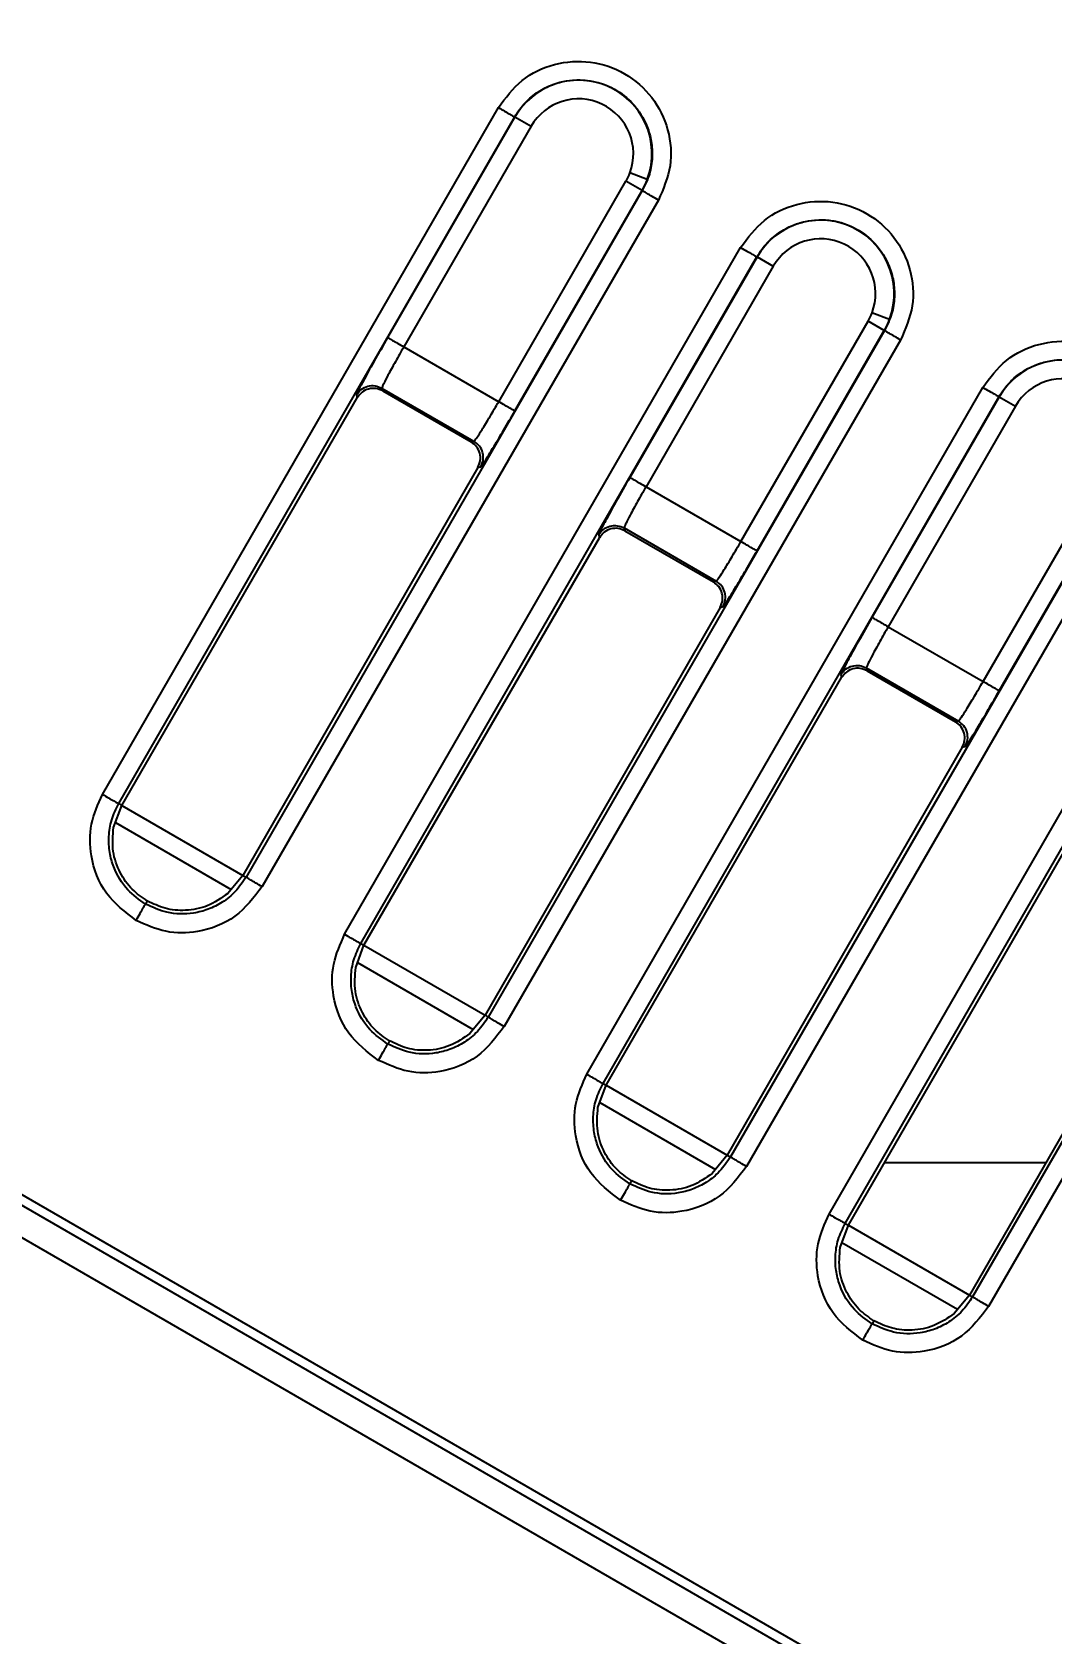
# Model space of a CAD drawing. Header units: millimetres. Extents: x 3916 to 10869, y 6515 to 11511.
# Drawn here: x 7138.74 to 7149.68, y 10240.73 to 10257.91 of the extents above; entities that cross this region are included whole.
import ezdxf

# ---------------------------------------------------------------- set-up
doc = ezdxf.new("R2010")
doc.units = ezdxf.units.MM
doc.header["$LTSCALE"] = 50
doc.header["$PDSIZE"] = -1
doc.layers.add('dim', color=4, linetype='Continuous', lineweight=18)
doc.styles.add('SLDTEXTSTYLE0', font='GULIM.TTC')
doc.dimstyles.new('ISO-25', dxfattribs={"dimtxt": 2.5, "dimasz": 2.5, "dimexe": 1.25, "dimexo": 0.625, "dimtad": 1, "dimtxsty": 'SLDTEXTSTYLE0', "dimcen": 2.5, "dimadec": 0, "dimazin": 0, "dimtfac": 1, "dimtmove": 0, "dimatfit": 3, "dimfxl": 0, "dimarcsym": 0})

# ---------------------------------------------------------------- blocks, each defined once
blk = doc.blocks.new('*D26')
at = {"layer": 'Defpoints', "color": 0}
for p in [(7076.309, 10374.327), (7115.34, 8872.803), (7170.485, 8777.288), (7168.471, 8417.732), (7076.309, 7240.741)]:
    blk.add_point(p, dxfattribs=at)
at = {"layer": 'dim', "color": 0, "lineweight": -2, "ltscale": 2}
blk.add_line((7176.735, 8766.463), (7354.177, 8459.124), dxfattribs=at)
blk.add_arc((7076.309, 8940.406), 530.736, 275.39976, 294.60024, dxfattribs=at)
at = {"layer": 'dim', "color": 0}
for points in [[(7301.069, 8450.437), (7293.425, 8465.247), (7341.677, 8480.775)], [(7125.861, 8420.349), (7126.646, 8403.701), (7076.309, 8409.669)]]:
    blk.add_solid(points, dxfattribs=at)
at = {"layer": 'dim', "color": 0, "insert": (7203.612, 8465.304), "char_height": 50, "attachment_point": 5, "rotation": 15, "style": 'SLDTEXTSTYLE0'}
blk.add_mtext('30%%d', dxfattribs=at)
blk = doc.blocks.new('*D35')
at = {"layer": 'Defpoints', "color": 0}
for p in [(7142.913, 10266.529), (7360.887, 10266.529), (7076.309, 9545.787)]:
    blk.add_point(p, dxfattribs=at)
at = {"layer": 'dim', "color": 0, "lineweight": -2, "ltscale": 2}
for p, q in [((7155.413, 10266.529), (7385.887, 10266.529)), ((7360.887, 9595.787), (7360.887, 10216.529)), ((7088.809, 9545.787), (7385.887, 9545.787))]:
    blk.add_line(p, q, dxfattribs=at)
at = {"layer": 'dim', "color": 0}
for points in [[(7369.22, 10216.529), (7352.554, 10216.529), (7360.887, 10266.529)], [(7352.554, 9595.787), (7369.22, 9595.787), (7360.887, 9545.787)]]:
    blk.add_solid(points, dxfattribs=at)
at = {"layer": 'dim', "color": 0, "insert": (7318.637, 9906.158), "char_height": 50, "attachment_point": 5, "rotation": 90, "style": 'SLDTEXTSTYLE0'}
blk.add_mtext('720,74', dxfattribs=at)
blk = doc.blocks.new('*D37')
at = {"layer": 'Defpoints', "color": 0}
for p in [(7269.115, 10680.896), (7076.309, 10374.327), (7170.485, 10314.286), (7115.34, 10218.771), (7076.309, 7240.741)]:
    blk.add_point(p, dxfattribs=at)
at = {"layer": 'dim', "color": 0, "lineweight": -2, "ltscale": 2}
for p, q in [((7076.309, 10386.827), (7076.309, 10739.893)), ((7176.735, 10325.111), (7370.672, 10661.019))]:
    blk.add_line(p, q, dxfattribs=at)
blk.add_arc((7076.309, 10151.168), 563.725, 65.08356, 84.91644, dxfattribs=at)
at = {"layer": 'dim', "color": 0}
for points in [[(7126.63, 10721.001), (7125.891, 10704.351), (7076.309, 10714.893)], [(7309.962, 10655.029), (7317.647, 10669.818), (7358.172, 10639.368)]]:
    blk.add_solid(points, dxfattribs=at)
at = {"layer": 'dim', "color": 0, "insert": (7232.274, 10733.235), "char_height": 50, "attachment_point": 5, "rotation": 345, "style": 'SLDTEXTSTYLE0'}
blk.add_mtext('30%%d', dxfattribs=at)
blk = doc.blocks.new('*D39')
at = {"layer": 'Defpoints', "color": 0}
for p in [(7142.913, 10504.327), (7142.913, 10266.529), (7076.309, 9817.851)]:
    blk.add_point(p, dxfattribs=at)
at = {"layer": 'dim', "color": 0, "lineweight": -2, "ltscale": 2}
for p, q in [((7076.309, 9830.351), (7076.309, 10529.327)), ((7142.913, 10279.029), (7142.913, 10529.327)), ((7026.309, 10504.327), (6976.309, 10504.327)), ((7076.309, 10504.327), (7142.913, 10504.327)), ((7192.913, 10504.327), (7399.013, 10504.327))]:
    blk.add_line(p, q, dxfattribs=at)
at = {"layer": 'dim', "color": 0}
for points in [[(7026.309, 10495.994), (7026.309, 10512.66), (7076.309, 10504.327)], [(7192.913, 10512.66), (7192.913, 10495.994), (7142.913, 10504.327)]]:
    blk.add_solid(points, dxfattribs=at)
at = {"layer": 'dim', "color": 0, "insert": (7320.963, 10546.577), "char_height": 50, "attachment_point": 5, "style": 'SLDTEXTSTYLE0'}
blk.add_mtext('66,6', dxfattribs=at)
blk = doc.blocks.new('*D40')
at = {"layer": 'Defpoints', "color": 0}
for p in [(7076.309, 10504.327), (7009.706, 10266.529), (7076.309, 9776.781)]:
    blk.add_point(p, dxfattribs=at)
at = {"layer": 'dim', "color": 0, "lineweight": -2, "ltscale": 2}
for p, q in [((7009.706, 10279.029), (7009.706, 10529.327)), ((7076.309, 9789.281), (7076.309, 10529.327)), ((7009.706, 10504.327), (6728.333, 10504.327)), ((6959.706, 10504.327), (6909.706, 10504.327)), ((7009.706, 10504.327), (7076.309, 10504.327)), ((7126.309, 10504.327), (7176.309, 10504.327))]:
    blk.add_line(p, q, dxfattribs=at)
at = {"layer": 'dim', "color": 0}
for points in [[(6959.706, 10495.994), (6959.706, 10512.66), (7009.706, 10504.327)], [(7126.309, 10512.66), (7126.309, 10495.994), (7076.309, 10504.327)]]:
    blk.add_solid(points, dxfattribs=at)
at = {"layer": 'dim', "color": 0, "insert": (6806.383, 10546.577), "char_height": 50, "attachment_point": 5, "style": 'SLDTEXTSTYLE0'}
blk.add_mtext('66,6', dxfattribs=at)

msp = doc.modelspace()

# ---------------------------------------------------------------- linework, layer by layer
at = {"color": 7, "linetype": 'Continuous', "lineweight": 25}
for p, q in [((7160.985, 10232.077), (7104.932, 10264.439)), ((7139.497, 10249.735), (7143.745, 10257.097)), ((7139.671, 10249.636), (7143.919, 10256.999)), ((7143.921, 10256.997), (7142.556, 10254.633)), ((7143.921, 10256.997), (7143.919, 10256.999)), ((7143.921, 10256.997), (7144.095, 10256.897)), ((7144.095, 10256.897), (7142.729, 10254.533)), ((7143.748, 10253.945), (7145.113, 10256.309)), ((7145.286, 10256.209), (7145.113, 10256.309)), ((7145.341, 10256.326), (7145.154, 10256.397)), ((7145.288, 10256.208), (7141.037, 10248.848)), ((7145.461, 10256.106), (7141.209, 10248.746)), ((7143.921, 10253.845), (7145.286, 10256.209)), ((7145.286, 10256.209), (7145.288, 10256.208)), ((7142.095, 10248.235), (7146.343, 10255.597)), ((7142.269, 10248.136), (7146.517, 10255.499)), ((7146.519, 10255.497), (7145.154, 10253.133)), ((7146.519, 10255.497), (7146.517, 10255.499)), ((7146.519, 10255.497), (7146.693, 10255.397)), ((7146.693, 10255.397), (7145.328, 10253.033)), ((7147.939, 10254.826), (7147.752, 10254.897)), ((7146.346, 10252.445), (7147.711, 10254.809)), ((7147.884, 10254.709), (7147.711, 10254.809)), ((7147.887, 10254.708), (7143.635, 10247.348)), ((7148.059, 10254.606), (7143.807, 10247.246)), ((7146.519, 10252.345), (7147.884, 10254.709)), ((7147.884, 10254.709), (7147.887, 10254.708)), ((7142.729, 10254.533), (7143.748, 10253.945)), ((7142.495, 10254.091), (7143.482, 10253.521)), ((7142.495, 10254.091), (7142.503, 10254.06)), ((7142.503, 10254.06), (7143.452, 10253.513)), ((7144.693, 10246.735), (7148.941, 10254.097)), ((7139.704, 10249.617), (7142.23, 10253.987)), ((7142.222, 10254.018), (7142.23, 10253.987)), ((7144.867, 10246.636), (7149.115, 10253.999)), ((7149.118, 10253.997), (7147.752, 10251.633)), ((7149.291, 10253.897), (7147.926, 10251.533)), ((7149.118, 10253.997), (7149.115, 10253.999)), ((7149.118, 10253.997), (7149.291, 10253.897)), ((7143.452, 10253.513), (7143.482, 10253.521)), ((7143.525, 10253.24), (7141.003, 10248.867)), ((7143.525, 10253.24), (7143.556, 10253.248)), ((7150.485, 10253.208), (7146.233, 10245.848)), ((7148.944, 10250.945), (7150.309, 10253.309)), ((7149.117, 10250.845), (7150.482, 10253.209)), ((7145.328, 10253.033), (7146.346, 10252.445)), ((7150.657, 10253.106), (7146.405, 10245.746)), ((7144.82, 10252.518), (7144.828, 10252.487)), ((7145.093, 10252.591), (7146.08, 10252.021)), ((7145.093, 10252.591), (7145.101, 10252.56)), ((7145.101, 10252.56), (7146.05, 10252.013)), ((7147.291, 10245.235), (7151.539, 10252.597)), ((7147.465, 10245.136), (7151.713, 10252.499)), ((7142.302, 10248.117), (7144.828, 10252.487)), ((7146.05, 10252.013), (7146.08, 10252.021)), ((7146.123, 10251.74), (7143.601, 10247.367)), ((7146.123, 10251.74), (7146.154, 10251.748)), ((7153.083, 10251.708), (7148.831, 10244.348)), ((7147.926, 10251.533), (7148.944, 10250.945)), ((7153.255, 10251.606), (7149.003, 10244.246)), ((7144.9, 10246.617), (7147.426, 10250.987)), ((7147.418, 10251.018), (7147.426, 10250.987)), ((7147.691, 10251.091), (7148.679, 10250.521)), ((7147.691, 10251.091), (7147.699, 10251.06)), ((7147.699, 10251.06), (7148.648, 10250.513)), ((7148.648, 10250.513), (7148.679, 10250.521)), ((7148.721, 10250.24), (7146.199, 10245.867)), ((7148.721, 10250.24), (7148.752, 10250.248)), ((7139.616, 10249.379), (7139.704, 10249.617)), ((7139.671, 10249.636), (7139.704, 10249.617)), ((7139.704, 10249.617), (7141.003, 10248.867)), ((7139.636, 10249.432), (7140.877, 10248.715)), ((7147.499, 10245.117), (7150.024, 10249.487)), ((7141.003, 10248.867), (7140.841, 10248.672)), ((7141.003, 10248.867), (7141.037, 10248.848)), ((7151.319, 10248.74), (7148.797, 10244.367)), ((7139.979, 10248.592), (7139.959, 10248.559)), ((7142.214, 10247.879), (7142.302, 10248.117)), ((7142.269, 10248.136), (7142.302, 10248.117)), ((7142.302, 10248.117), (7143.601, 10247.367)), ((7142.234, 10247.932), (7143.475, 10247.215)), ((7161.185, 10232.422), (7135.201, 10247.424)), ((7143.601, 10247.367), (7143.439, 10247.172)), ((7143.601, 10247.367), (7143.635, 10247.348)), ((7161.135, 10232.336), (7135.154, 10247.336)), ((7142.577, 10247.092), (7142.558, 10247.059)), ((7144.812, 10246.379), (7144.9, 10246.617)), ((7144.867, 10246.636), (7144.9, 10246.617)), ((7144.9, 10246.617), (7146.199, 10245.867)), ((7144.832, 10246.432), (7146.073, 10245.715)), ((7146.199, 10245.867), (7146.037, 10245.672)), ((7146.199, 10245.867), (7146.233, 10245.848)), ((7149.616, 10245.787), (7147.886, 10245.787)), ((7145.175, 10245.592), (7145.156, 10245.559)), ((7147.411, 10244.879), (7147.499, 10245.117)), ((7147.465, 10245.136), (7147.499, 10245.117)), ((7147.499, 10245.117), (7148.797, 10244.367)), ((7147.43, 10244.932), (7148.671, 10244.215)), ((7148.797, 10244.367), (7148.635, 10244.172)), ((7148.797, 10244.367), (7148.831, 10244.348)), ((7147.773, 10244.092), (7147.754, 10244.059))]:
    msp.add_line(p, q, dxfattribs=at)
for centre, radius, start, end in [((7144.604, 10256.603), 0.788, 69.3434, 150), ((7144.604, 10256.603), 0.788, 339.4177, 69.3434), ((7144.604, 10256.603), 0.588, 339.4177, 150), ((7144.604, 10256.603), 0.588, 330, 339.4177), ((7144.604, 10256.603), 0.788, 330, 339.4177), ((7147.202, 10255.103), 0.788, 69.3434, 150), ((7147.202, 10255.103), 0.788, 339.4177, 69.3434), ((7147.202, 10255.103), 0.588, 339.4177, 150), ((7147.202, 10255.103), 0.588, 330, 339.4177), ((7147.202, 10255.103), 0.788, 330, 339.4177), ((7149.8, 10253.603), 0.788, 69.3434, 150), ((7149.8, 10253.603), 0.588, 339.4177, 150)]:
    msp.add_arc(centre, radius, start, end, dxfattribs=at)
for points, knots in [([(7143.745, 10257.097), (7143.823, 10257.202), (7143.978, 10257.412), (7144.341, 10257.583), (7144.735, 10257.61), (7145.111, 10257.482), (7145.41, 10257.22), (7145.583, 10256.866), (7145.617, 10256.466), (7145.513, 10256.226), (7145.461, 10256.106)], [0, 0, 0, 0, 0.125054, 0.250045, 0.375039, 0.500033, 0.625026, 0.750018, 0.875009, 1, 1, 1, 1]), ([(7143.919, 10256.999), (7143.955, 10257.052), (7144.024, 10257.155), (7144.167, 10257.27), (7144.319, 10257.347), (7144.518, 10257.4), (7144.752, 10257.396), (7144.998, 10257.304), (7145.206, 10257.14), (7145.333, 10256.936), (7145.39, 10256.734), (7145.4, 10256.562), (7145.372, 10256.379), (7145.317, 10256.266), (7145.288, 10256.208)], [0, 0, 0, 0, 0.077175, 0.150034, 0.218572, 0.282785, 0.397749, 0.495555, 0.596373, 0.71381, 0.779074, 0.84853, 0.922174, 1, 1, 1, 1]), ([(7146.343, 10255.597), (7146.421, 10255.702), (7146.576, 10255.912), (7146.94, 10256.083), (7147.333, 10256.11), (7147.709, 10255.982), (7148.008, 10255.72), (7148.181, 10255.366), (7148.215, 10254.966), (7148.111, 10254.726), (7148.059, 10254.606)], [0, 0, 0, 0, 0.125054, 0.250045, 0.375039, 0.500033, 0.625026, 0.750018, 0.875009, 1, 1, 1, 1]), ([(7146.517, 10255.499), (7146.553, 10255.552), (7146.622, 10255.655), (7146.765, 10255.77), (7146.917, 10255.847), (7147.116, 10255.9), (7147.35, 10255.896), (7147.596, 10255.804), (7147.804, 10255.64), (7147.931, 10255.436), (7147.988, 10255.234), (7147.998, 10255.062), (7147.97, 10254.879), (7147.915, 10254.766), (7147.887, 10254.708)], [0, 0, 0, 0, 0.077175, 0.150034, 0.218572, 0.282785, 0.397749, 0.495555, 0.596373, 0.71381, 0.779074, 0.84853, 0.922174, 1, 1, 1, 1]), ([(7142.556, 10254.633), (7142.506, 10254.545), (7142.405, 10254.37), (7142.296, 10254.17), (7142.232, 10254.047), (7142.225, 10254.028), (7142.222, 10254.018)], [0, 0, 0, 0, 0.280483, 0.559648, 0.779743, 1, 1, 1, 1]), ([(7148.941, 10254.097), (7149.019, 10254.202), (7149.174, 10254.412), (7149.538, 10254.583), (7149.931, 10254.61), (7150.307, 10254.482), (7150.606, 10254.22), (7150.779, 10253.866), (7150.813, 10253.466), (7150.709, 10253.226), (7150.657, 10253.106)], [0, 0, 0, 0, 0.125054, 0.250045, 0.375039, 0.500033, 0.625026, 0.750018, 0.875009, 1, 1, 1, 1]), ([(7142.729, 10254.533), (7142.698, 10254.479), (7142.635, 10254.367), (7142.559, 10254.228), (7142.517, 10254.146), (7142.497, 10254.102), (7142.496, 10254.095), (7142.495, 10254.091)], [0, 0, 0, 0, 0.242656, 0.499203, 0.712981, 0.847438, 1, 1, 1, 1]), ([(7149.115, 10253.999), (7149.151, 10254.052), (7149.22, 10254.155), (7149.363, 10254.27), (7149.515, 10254.347), (7149.714, 10254.4), (7149.948, 10254.396), (7150.194, 10254.304), (7150.402, 10254.14), (7150.53, 10253.936), (7150.586, 10253.734), (7150.596, 10253.562), (7150.568, 10253.379), (7150.513, 10253.266), (7150.485, 10253.208)], [0, 0, 0, 0, 0.077175, 0.150034, 0.218572, 0.282785, 0.397749, 0.495555, 0.596373, 0.71381, 0.779074, 0.84853, 0.922174, 1, 1, 1, 1]), ([(7142.503, 10254.06), (7142.479, 10254.071), (7142.431, 10254.092), (7142.351, 10254.085), (7142.277, 10254.051), (7142.246, 10254.008), (7142.23, 10253.987)], [0, 0, 0, 0, 0.2482573, 0.4998444, 0.749006, 1, 1, 1, 1]), ([(7143.482, 10253.521), (7143.485, 10253.523), (7143.491, 10253.528), (7143.519, 10253.567), (7143.569, 10253.645), (7143.651, 10253.78), (7143.716, 10253.891), (7143.748, 10253.945)], [0, 0, 0, 0, 0.152536, 0.286985, 0.500797, 0.757323, 1, 1, 1, 1]), ([(7143.556, 10253.248), (7143.566, 10253.26), (7143.586, 10253.284), (7143.684, 10253.444), (7143.801, 10253.639), (7143.881, 10253.776), (7143.921, 10253.845)], [0, 0, 0, 0, 0.280479, 0.559642, 0.779739, 1, 1, 1, 1]), ([(7143.525, 10253.24), (7143.535, 10253.264), (7143.556, 10253.312), (7143.549, 10253.393), (7143.515, 10253.466), (7143.473, 10253.497), (7143.452, 10253.513)], [0, 0, 0, 0, 0.250995, 0.500158, 0.751744, 1, 1, 1, 1]), ([(7145.154, 10253.133), (7145.104, 10253.045), (7145.004, 10252.87), (7144.894, 10252.67), (7144.83, 10252.547), (7144.823, 10252.528), (7144.82, 10252.518)], [0, 0, 0, 0, 0.280483, 0.559648, 0.779743, 1, 1, 1, 1]), ([(7145.328, 10253.033), (7145.296, 10252.978), (7145.233, 10252.867), (7145.157, 10252.728), (7145.115, 10252.646), (7145.095, 10252.602), (7145.094, 10252.595), (7145.093, 10252.591)], [0, 0, 0, 0, 0.242913, 0.499187, 0.712206, 0.846859, 1, 1, 1, 1]), ([(7145.101, 10252.56), (7145.077, 10252.571), (7145.029, 10252.592), (7144.949, 10252.585), (7144.876, 10252.551), (7144.844, 10252.508), (7144.828, 10252.487)], [0, 0, 0, 0, 0.248257, 0.499844, 0.749006, 1, 1, 1, 1]), ([(7146.08, 10252.021), (7146.084, 10252.023), (7146.089, 10252.028), (7146.117, 10252.067), (7146.167, 10252.145), (7146.249, 10252.28), (7146.314, 10252.391), (7146.346, 10252.445)], [0, 0, 0, 0, 0.153117, 0.287763, 0.500818, 0.757068, 1, 1, 1, 1]), ([(7146.154, 10251.748), (7146.164, 10251.76), (7146.184, 10251.784), (7146.283, 10251.944), (7146.399, 10252.139), (7146.479, 10252.276), (7146.519, 10252.345)], [0, 0, 0, 0, 0.280479, 0.559642, 0.779739, 1, 1, 1, 1]), ([(7146.123, 10251.74), (7146.133, 10251.764), (7146.154, 10251.812), (7146.147, 10251.893), (7146.113, 10251.966), (7146.071, 10251.997), (7146.05, 10252.013)], [0, 0, 0, 0, 0.250995, 0.500158, 0.751744, 1, 1, 1, 1]), ([(7147.752, 10251.633), (7147.702, 10251.545), (7147.602, 10251.37), (7147.492, 10251.17), (7147.428, 10251.047), (7147.421, 10251.028), (7147.418, 10251.018)], [0, 0, 0, 0, 0.280483, 0.559648, 0.779743, 1, 1, 1, 1]), ([(7147.926, 10251.533), (7147.895, 10251.479), (7147.831, 10251.367), (7147.755, 10251.228), (7147.713, 10251.146), (7147.693, 10251.102), (7147.692, 10251.095), (7147.691, 10251.091)], [0, 0, 0, 0, 0.2426561, 0.4992033, 0.7129812, 0.8474384, 1, 1, 1, 1]), ([(7147.699, 10251.06), (7147.675, 10251.071), (7147.627, 10251.092), (7147.547, 10251.085), (7147.474, 10251.051), (7147.442, 10251.008), (7147.426, 10250.987)], [0, 0, 0, 0, 0.248257, 0.499844, 0.749006, 1, 1, 1, 1]), ([(7148.679, 10250.521), (7148.682, 10250.523), (7148.687, 10250.528), (7148.715, 10250.567), (7148.765, 10250.645), (7148.848, 10250.78), (7148.912, 10250.891), (7148.944, 10250.945)], [0, 0, 0, 0, 0.152536, 0.286985, 0.500797, 0.757323, 1, 1, 1, 1]), ([(7148.752, 10250.248), (7148.762, 10250.26), (7148.782, 10250.284), (7148.881, 10250.444), (7148.998, 10250.639), (7149.077, 10250.776), (7149.117, 10250.845)], [0, 0, 0, 0, 0.280479, 0.559642, 0.779739, 1, 1, 1, 1]), ([(7148.721, 10250.24), (7148.732, 10250.264), (7148.752, 10250.312), (7148.745, 10250.393), (7148.711, 10250.466), (7148.669, 10250.497), (7148.648, 10250.513)], [0, 0, 0, 0, 0.250995, 0.500158, 0.751744, 1, 1, 1, 1]), ([(7139.859, 10248.384), (7139.742, 10248.473), (7139.51, 10248.651), (7139.361, 10249.042), (7139.356, 10249.421), (7139.45, 10249.63), (7139.497, 10249.735)], [0, 0, 0, 0, 0.279628, 0.559243, 0.779619, 1, 1, 1, 1]), ([(7139.959, 10248.559), (7139.892, 10248.607), (7139.746, 10248.71), (7139.625, 10248.915), (7139.569, 10249.114), (7139.56, 10249.286), (7139.588, 10249.467), (7139.643, 10249.579), (7139.671, 10249.636)], [0, 0, 0, 0, 0.198645, 0.431036, 0.560504, 0.69849, 0.84499, 1, 1, 1, 1]), ([(7139.979, 10248.592), (7139.922, 10248.631), (7139.804, 10248.712), (7139.676, 10248.897), (7139.595, 10249.128), (7139.609, 10249.293), (7139.616, 10249.379)], [0, 0, 0, 0, 0.222236, 0.463008, 0.722277, 1, 1, 1, 1]), ([(7141.209, 10248.746), (7141.12, 10248.63), (7140.943, 10248.397), (7140.551, 10248.248), (7140.172, 10248.243), (7139.963, 10248.337), (7139.859, 10248.384)], [0, 0, 0, 0, 0.279632, 0.559248, 0.779623, 1, 1, 1, 1]), ([(7141.037, 10248.848), (7141.001, 10248.795), (7140.931, 10248.691), (7140.788, 10248.576), (7140.635, 10248.499), (7140.435, 10248.447), (7140.197, 10248.45), (7140.034, 10248.525), (7139.959, 10248.559)], [0, 0, 0, 0, 0.15501, 0.30151, 0.439495, 0.568963, 0.801355, 1, 1, 1, 1]), ([(7139.859, 10248.384), (7139.873, 10248.41), (7139.902, 10248.46), (7139.935, 10248.517), (7139.955, 10248.552), (7139.958, 10248.557), (7139.959, 10248.559)], [0, 0, 0, 0, 0.279615, 0.559262, 0.77963, 1, 1, 1, 1]), ([(7140.841, 10248.672), (7140.771, 10248.623), (7140.634, 10248.528), (7140.394, 10248.482), (7140.17, 10248.501), (7140.041, 10248.563), (7139.979, 10248.592)], [0, 0, 0, 0, 0.277723, 0.536992, 0.777764, 1, 1, 1, 1]), ([(7142.457, 10246.884), (7142.34, 10246.973), (7142.108, 10247.151), (7141.959, 10247.542), (7141.954, 10247.921), (7142.048, 10248.13), (7142.095, 10248.235)], [0, 0, 0, 0, 0.279628, 0.559243, 0.779619, 1, 1, 1, 1]), ([(7142.558, 10247.059), (7142.49, 10247.107), (7142.344, 10247.21), (7142.223, 10247.415), (7142.168, 10247.614), (7142.158, 10247.786), (7142.186, 10247.967), (7142.241, 10248.079), (7142.269, 10248.136)], [0, 0, 0, 0, 0.198645, 0.431036, 0.560504, 0.69849, 0.84499, 1, 1, 1, 1]), ([(7142.577, 10247.092), (7142.52, 10247.131), (7142.402, 10247.212), (7142.274, 10247.397), (7142.193, 10247.628), (7142.207, 10247.793), (7142.214, 10247.879)], [0, 0, 0, 0, 0.222236, 0.463008, 0.722277, 1, 1, 1, 1]), ([(7143.635, 10247.348), (7143.599, 10247.295), (7143.529, 10247.191), (7143.386, 10247.076), (7143.233, 10246.999), (7143.033, 10246.947), (7142.795, 10246.95), (7142.632, 10247.025), (7142.558, 10247.059)], [0, 0, 0, 0, 0.15501, 0.30151, 0.439495, 0.568963, 0.801355, 1, 1, 1, 1]), ([(7143.807, 10247.246), (7143.718, 10247.13), (7143.541, 10246.897), (7143.149, 10246.748), (7142.77, 10246.743), (7142.561, 10246.837), (7142.457, 10246.884)], [0, 0, 0, 0, 0.2796323, 0.5592477, 0.7796225, 1, 1, 1, 1]), ([(7143.439, 10247.172), (7143.369, 10247.123), (7143.232, 10247.028), (7142.992, 10246.982), (7142.768, 10247.001), (7142.639, 10247.063), (7142.577, 10247.092)], [0, 0, 0, 0, 0.277723, 0.536992, 0.777764, 1, 1, 1, 1]), ([(7142.457, 10246.884), (7142.471, 10246.91), (7142.5, 10246.96), (7142.533, 10247.017), (7142.553, 10247.052), (7142.556, 10247.057), (7142.558, 10247.059)], [0, 0, 0, 0, 0.279615, 0.559262, 0.77963, 1, 1, 1, 1]), ([(7145.055, 10245.384), (7144.938, 10245.473), (7144.706, 10245.651), (7144.557, 10246.042), (7144.552, 10246.421), (7144.646, 10246.63), (7144.693, 10246.735)], [0, 0, 0, 0, 0.279628, 0.559243, 0.779619, 1, 1, 1, 1]), ([(7145.156, 10245.559), (7145.088, 10245.607), (7144.942, 10245.71), (7144.821, 10245.915), (7144.766, 10246.114), (7144.756, 10246.286), (7144.784, 10246.467), (7144.839, 10246.579), (7144.867, 10246.636)], [0, 0, 0, 0, 0.198645, 0.431036, 0.560504, 0.69849, 0.84499, 1, 1, 1, 1]), ([(7145.175, 10245.592), (7145.118, 10245.631), (7145, 10245.712), (7144.872, 10245.897), (7144.791, 10246.128), (7144.805, 10246.293), (7144.812, 10246.379)], [0, 0, 0, 0, 0.222236, 0.463008, 0.722277, 1, 1, 1, 1]), ([(7146.233, 10245.848), (7146.197, 10245.795), (7146.127, 10245.691), (7145.984, 10245.576), (7145.831, 10245.499), (7145.631, 10245.447), (7145.393, 10245.45), (7145.23, 10245.525), (7145.156, 10245.559)], [0, 0, 0, 0, 0.15501, 0.30151, 0.439495, 0.568963, 0.801355, 1, 1, 1, 1]), ([(7146.405, 10245.746), (7146.317, 10245.63), (7146.139, 10245.397), (7145.747, 10245.248), (7145.368, 10245.243), (7145.159, 10245.337), (7145.055, 10245.384)], [0, 0, 0, 0, 0.279632, 0.559248, 0.779623, 1, 1, 1, 1]), ([(7146.037, 10245.672), (7145.967, 10245.623), (7145.83, 10245.528), (7145.59, 10245.482), (7145.366, 10245.501), (7145.237, 10245.563), (7145.175, 10245.592)], [0, 0, 0, 0, 0.277723, 0.536992, 0.777764, 1, 1, 1, 1]), ([(7145.055, 10245.384), (7145.069, 10245.41), (7145.098, 10245.46), (7145.131, 10245.517), (7145.151, 10245.552), (7145.154, 10245.557), (7145.156, 10245.559)], [0, 0, 0, 0, 0.279615, 0.559262, 0.77963, 1, 1, 1, 1]), ([(7147.653, 10243.884), (7147.537, 10243.973), (7147.304, 10244.151), (7147.155, 10244.542), (7147.15, 10244.921), (7147.244, 10245.13), (7147.291, 10245.235)], [0, 0, 0, 0, 0.279628, 0.559243, 0.779619, 1, 1, 1, 1]), ([(7147.754, 10244.059), (7147.686, 10244.107), (7147.54, 10244.21), (7147.419, 10244.415), (7147.364, 10244.614), (7147.354, 10244.786), (7147.382, 10244.967), (7147.437, 10245.079), (7147.465, 10245.136)], [0, 0, 0, 0, 0.198645, 0.431036, 0.560504, 0.69849, 0.84499, 1, 1, 1, 1]), ([(7147.773, 10244.092), (7147.716, 10244.131), (7147.599, 10244.212), (7147.47, 10244.397), (7147.389, 10244.628), (7147.403, 10244.793), (7147.411, 10244.879)], [0, 0, 0, 0, 0.222236, 0.463008, 0.722277, 1, 1, 1, 1]), ([(7148.831, 10244.348), (7148.795, 10244.295), (7148.725, 10244.191), (7148.582, 10244.076), (7148.429, 10243.999), (7148.229, 10243.947), (7147.991, 10243.95), (7147.828, 10244.025), (7147.754, 10244.059)], [0, 0, 0, 0, 0.15501, 0.30151, 0.439495, 0.568963, 0.801355, 1, 1, 1, 1]), ([(7149.003, 10244.246), (7148.915, 10244.13), (7148.737, 10243.897), (7148.345, 10243.748), (7147.966, 10243.743), (7147.757, 10243.837), (7147.653, 10243.884)], [0, 0, 0, 0, 0.279632, 0.559248, 0.779623, 1, 1, 1, 1]), ([(7148.635, 10244.172), (7148.565, 10244.123), (7148.428, 10244.028), (7148.188, 10243.982), (7147.964, 10244.001), (7147.835, 10244.063), (7147.773, 10244.092)], [0, 0, 0, 0, 0.277723, 0.536992, 0.777764, 1, 1, 1, 1]), ([(7147.653, 10243.884), (7147.667, 10243.91), (7147.696, 10243.96), (7147.729, 10244.017), (7147.749, 10244.052), (7147.752, 10244.057), (7147.754, 10244.059)], [0, 0, 0, 0, 0.279615, 0.559262, 0.77963, 1, 1, 1, 1])]:
    msp.add_open_spline(points, degree=3, knots=knots, dxfattribs=at)
for points in [[(7143.745, 10257.097), (7143.767, 10257.084), (7143.812, 10257.059), (7143.869, 10257.026), (7143.909, 10257.003), (7143.916, 10257), (7143.919, 10256.999)], [(7145.461, 10256.106), (7145.438, 10256.119), (7145.394, 10256.145), (7145.337, 10256.178), (7145.297, 10256.202), (7145.291, 10256.206), (7145.288, 10256.208)], [(7146.343, 10255.597), (7146.365, 10255.584), (7146.41, 10255.559), (7146.467, 10255.526), (7146.507, 10255.503), (7146.514, 10255.5), (7146.517, 10255.499)], [(7142.556, 10254.633), (7142.559, 10254.631), (7142.566, 10254.627), (7142.606, 10254.604), (7142.663, 10254.571), (7142.707, 10254.546), (7142.729, 10254.533)], [(7148.059, 10254.606), (7148.037, 10254.619), (7147.992, 10254.645), (7147.935, 10254.678), (7147.896, 10254.702), (7147.89, 10254.706), (7147.887, 10254.708)], [(7142.222, 10254.018), (7142.238, 10254.039), (7142.269, 10254.081), (7142.342, 10254.115), (7142.422, 10254.122), (7142.471, 10254.101), (7142.495, 10254.091)], [(7148.941, 10254.097), (7148.963, 10254.084), (7149.008, 10254.059), (7149.065, 10254.026), (7149.105, 10254.003), (7149.112, 10254), (7149.115, 10253.999)], [(7143.921, 10253.845), (7143.918, 10253.847), (7143.912, 10253.85), (7143.871, 10253.874), (7143.815, 10253.906), (7143.77, 10253.932), (7143.748, 10253.945)], [(7143.556, 10253.248), (7143.566, 10253.272), (7143.587, 10253.32), (7143.58, 10253.401), (7143.546, 10253.474), (7143.504, 10253.505), (7143.482, 10253.521)], [(7145.154, 10253.133), (7145.158, 10253.131), (7145.164, 10253.127), (7145.204, 10253.104), (7145.261, 10253.071), (7145.305, 10253.046), (7145.328, 10253.033)], [(7144.82, 10252.518), (7144.836, 10252.539), (7144.867, 10252.581), (7144.94, 10252.615), (7145.021, 10252.622), (7145.069, 10252.601), (7145.093, 10252.591)], [(7146.519, 10252.345), (7146.516, 10252.347), (7146.51, 10252.35), (7146.469, 10252.374), (7146.413, 10252.406), (7146.368, 10252.432), (7146.346, 10252.445)], [(7146.154, 10251.748), (7146.164, 10251.772), (7146.185, 10251.82), (7146.178, 10251.901), (7146.144, 10251.974), (7146.102, 10252.005), (7146.08, 10252.021)], [(7147.752, 10251.633), (7147.756, 10251.631), (7147.762, 10251.627), (7147.802, 10251.604), (7147.859, 10251.571), (7147.903, 10251.546), (7147.926, 10251.533)], [(7147.418, 10251.018), (7147.434, 10251.039), (7147.465, 10251.081), (7147.538, 10251.115), (7147.619, 10251.122), (7147.667, 10251.101), (7147.691, 10251.091)], [(7149.117, 10250.845), (7149.114, 10250.847), (7149.108, 10250.85), (7149.067, 10250.874), (7149.011, 10250.906), (7148.966, 10250.932), (7148.944, 10250.945)], [(7148.752, 10250.248), (7148.762, 10250.272), (7148.783, 10250.32), (7148.776, 10250.401), (7148.742, 10250.474), (7148.7, 10250.505), (7148.679, 10250.521)], [(7139.497, 10249.735), (7139.519, 10249.722), (7139.564, 10249.696), (7139.62, 10249.664), (7139.661, 10249.641), (7139.667, 10249.638), (7139.671, 10249.636)], [(7141.209, 10248.746), (7141.187, 10248.759), (7141.142, 10248.785), (7141.086, 10248.818), (7141.046, 10248.842), (7141.04, 10248.846), (7141.037, 10248.848)], [(7142.095, 10248.235), (7142.117, 10248.222), (7142.162, 10248.196), (7142.219, 10248.164), (7142.259, 10248.141), (7142.265, 10248.138), (7142.269, 10248.136)], [(7143.807, 10247.246), (7143.785, 10247.259), (7143.74, 10247.285), (7143.684, 10247.318), (7143.644, 10247.342), (7143.638, 10247.346), (7143.635, 10247.348)], [(7144.693, 10246.735), (7144.715, 10246.722), (7144.76, 10246.696), (7144.817, 10246.664), (7144.857, 10246.641), (7144.864, 10246.638), (7144.867, 10246.636)], [(7146.405, 10245.746), (7146.383, 10245.759), (7146.338, 10245.785), (7146.282, 10245.818), (7146.242, 10245.842), (7146.236, 10245.846), (7146.233, 10245.848)], [(7147.291, 10245.235), (7147.313, 10245.222), (7147.358, 10245.196), (7147.415, 10245.164), (7147.455, 10245.141), (7147.462, 10245.138), (7147.465, 10245.136)], [(7149.003, 10244.246), (7148.981, 10244.259), (7148.936, 10244.285), (7148.88, 10244.318), (7148.84, 10244.342), (7148.834, 10244.346), (7148.831, 10244.348)]]:
    msp.add_open_spline(points, degree=3, dxfattribs=at)

# ---------------------------------------------------------------- dimensions: what is measured, and where the dimension line sits
at = {"layer": 'dim', "ltscale": 2}
dim = msp.add_angular_dim_2l(base=(7269.115, 10680.896), line1=((7076.309, 7240.741), (7076.309, 10374.327)), line2=((7170.485, 10314.286), (7115.34, 10218.771)), dimstyle='ISO-25', override={"dimscale": 20}, dxfattribs=at)
dim.commit()
dim.dimension.update_dxf_attribs({"geometry": '*D37', "text_midpoint": (7222.212, 10695.685), "dimtype": 162})
dim = msp.add_linear_dim(base=(7076.309, 10504.327), p1=(7009.706, 10266.529), p2=(7076.309, 9776.781), dimstyle='ISO-25', override={"dimscale": 20}, dxfattribs=at)
dim.commit()
dim.dimension.update_dxf_attribs({"geometry": '*D40', "text_midpoint": (6806.383, 10504.327), "dimtype": 160})
dim = msp.add_linear_dim(base=(7142.913, 10504.327), p1=(7076.309, 9817.851), p2=(7142.913, 10266.529), dimstyle='ISO-25', override={"dimscale": 20}, dxfattribs=at)
dim.commit()
dim.dimension.update_dxf_attribs({"geometry": '*D39', "text_midpoint": (7320.963, 10546.577)})
dim = msp.add_angular_dim_2l(base=(7168.471, 8417.732), line1=((7170.485, 8777.288), (7115.34, 8872.803)), line2=((7076.309, 7240.741), (7076.309, 10374.327)), dimstyle='ISO-25', override={"dimscale": 20}, dxfattribs=at)
dim.commit()
dim.dimension.update_dxf_attribs({"geometry": '*D26', "text_midpoint": (7203.612, 8465.304)})
dim = msp.add_linear_dim(base=(7360.887, 10266.529), p1=(7076.309, 9545.787), p2=(7142.913, 10266.529), angle=90, dimstyle='ISO-25', override={"dimscale": 20}, dxfattribs=at)
dim.commit()
dim.dimension.update_dxf_attribs({"geometry": '*D35', "text_midpoint": (7318.637, 9906.158)})

doc.saveas('drawing.dxf')
